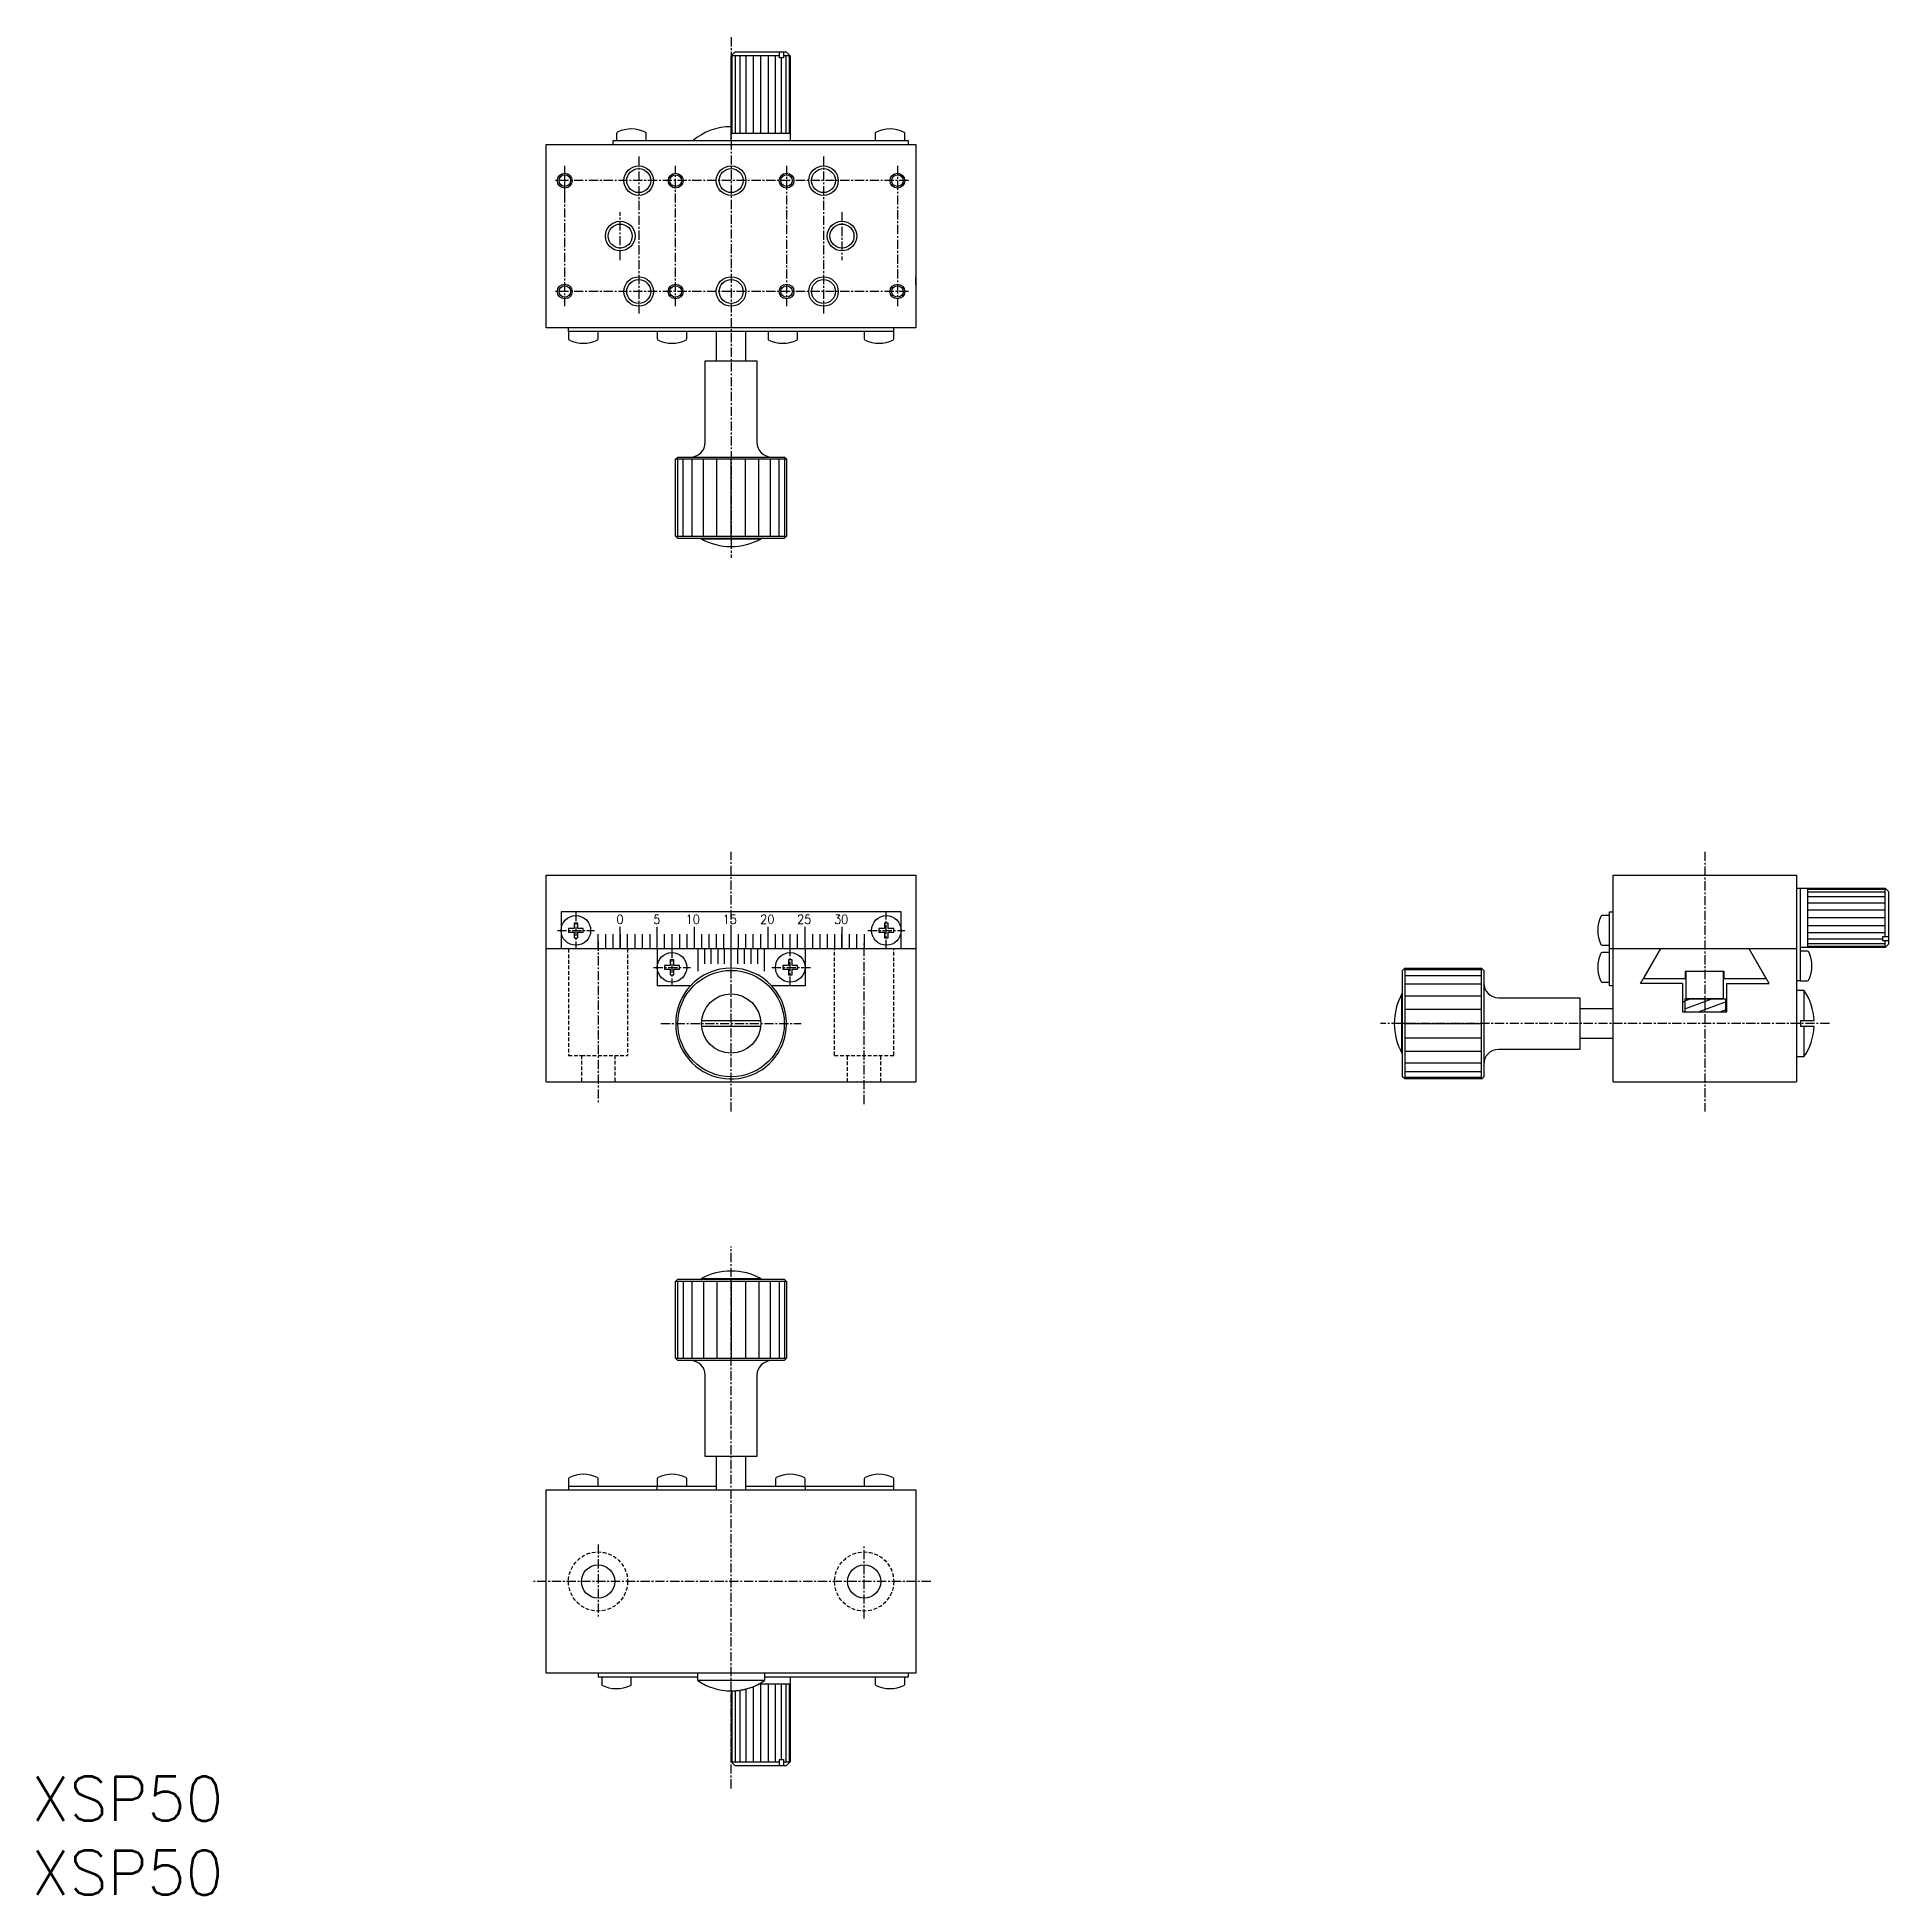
# Model space of a CAD drawing. Extents: x -28 to 222, y 511 to 762.
import ezdxf

# ---------------------------------------------------------------- set-up
doc = ezdxf.new("R2010")
doc.units = 0
doc.linetypes.add('CENTER', pattern=[2, 1.25, -0.25, 0.25, -0.25])
doc.linetypes.add('DASHED', pattern=[0.75, 0.5, -0.25])
doc.layers.get('0').update_dxf_attribs({"linetype": 'CONTINUOUS'})
doc.layers.add('CENTER', color=1, linetype='CENTER')
doc.styles.get("Standard").update_dxf_attribs({"font": 'TXT', "bigfont": 'BIGFONT'})

msp = doc.modelspace()

# ---------------------------------------------------------------- linework, layer by layer
at = {"color": 7, "linetype": 'CONTINUOUS'}
for p, q in [((65.59, 759.36), (66.09, 759.86)), ((65.59, 747.86), (65.59, 759.36)), ((73.09, 759.86), (66.09, 759.86)), ((72.12, 759.06), (72.12, 759.86)), ((72.69, 759.86), (72.69, 759.06)), ((73.09, 759.86), (73.59, 759.36)), ((73.59, 759.36), (73.59, 747.86)), ((72.69, 759.06), (72.12, 759.06)), ((40.59, 747.36), (52.69, 747.36)), ((40.59, 722.56), (40.59, 747.36)), ((49.59, 747.86), (49.59, 747.36)), ((77.99, 747.86), (49.59, 747.86)), ((50.09, 748.78), (50.09, 747.86)), ((52.69, 747.36), (53.19, 747.36)), ((53.19, 747.36), (90.59, 747.36)), ((54.09, 747.86), (54.09, 748.85)), ((65.59, 748.86), (73.59, 748.86)), ((78.49, 747.86), (77.99, 747.86)), ((89.59, 747.86), (78.49, 747.86)), ((85.09, 748.85), (85.09, 747.86)), ((89.09, 747.86), (89.09, 748.85)), ((89.59, 747.36), (89.59, 747.86)), ((90.59, 747.36), (90.59, 736.96)), ((90.59, 736.96), (90.59, 732.96)), ((90.59, 732.96), (90.59, 722.56)), ((53.19, 722.56), (40.59, 722.56)), ((43.59, 722.06), (43.59, 722.56)), ((43.59, 722.06), (43.59, 721.07)), ((77.99, 722.06), (43.59, 722.06)), ((47.59, 721.07), (47.59, 722.06)), ((90.59, 722.56), (53.19, 722.56)), ((55.59, 722.06), (55.59, 721.07)), ((59.59, 721.07), (59.59, 722.06)), ((63.59, 722.06), (63.59, 718.06)), ((67.59, 718.06), (67.59, 722.06)), ((70.59, 722.06), (70.59, 721.07)), ((74.59, 721.07), (74.59, 722.06)), ((78.49, 722.06), (77.99, 722.06)), ((87.59, 722.06), (78.49, 722.06)), ((83.59, 722.06), (83.59, 721.07)), ((87.59, 722.06), (87.59, 722.56)), ((87.59, 721.07), (87.59, 722.06)), ((62.09, 707.06), (62.09, 718.06)), ((62.09, 718.06), (63.59, 718.06)), ((63.59, 718.06), (67.59, 718.06)), ((67.59, 718.06), (69.09, 718.06)), ((69.09, 718.06), (69.09, 707.06)), ((58.09, 704.76), (58.39, 705.06)), ((58.09, 694.36), (58.09, 704.76)), ((58.39, 705.06), (72.79, 705.06)), ((73.09, 704.76), (72.79, 705.06)), ((73.09, 704.76), (73.09, 694.36)), ((58.09, 694.36), (58.39, 694.06)), ((72.79, 694.06), (58.39, 694.06)), ((61.59, 693.96), (61.59, 694.06)), ((69.59, 693.96), (61.59, 693.96)), ((69.59, 694.06), (69.59, 693.96)), ((73.09, 694.36), (72.79, 694.06)), ((40.59, 636.51), (40.59, 648.51)), ((40.59, 648.51), (90.59, 648.51)), ((90.59, 648.51), (90.59, 620.51)), ((184.92, 630.41), (184.92, 648.51)), ((184.92, 648.51), (202.57, 648.51)), ((202.57, 648.51), (209.72, 648.51)), ((209.72, 648.51), (209.72, 620.51)), ((209.72, 646.71), (221.72, 646.71)), ((210.22, 646.71), (210.22, 634.21)), ((211.22, 646.71), (211.22, 638.71)), ((221.72, 646.71), (222.22, 646.21)), ((222.22, 639.21), (222.22, 646.21)), ((88.59, 643.51), (42.59, 643.51)), ((42.59, 643.51), (42.59, 638.51)), ((88.59, 638.51), (88.59, 643.51)), ((184.42, 643.51), (184.92, 643.51)), ((184.42, 633.51), (184.42, 643.51)), ((184.92, 631.41), (184.92, 645.51)), ((44.34, 641.26), (43.59, 641.26)), ((43.59, 641.26), (43.59, 640.76)), ((44.84, 642.01), (44.34, 642.01)), ((44.34, 642.01), (44.34, 641.26)), ((44.84, 641.26), (44.84, 642.01)), ((45.59, 641.26), (44.84, 641.26)), ((45.59, 640.76), (45.59, 641.26)), ((86.34, 641.26), (85.59, 641.26)), ((85.59, 641.26), (85.59, 640.76)), ((86.84, 642.01), (86.34, 642.01)), ((86.34, 642.01), (86.34, 641.26)), ((86.84, 641.26), (86.84, 642.01)), ((87.59, 641.26), (86.84, 641.26)), ((87.59, 640.76), (87.59, 641.26)), ((184.42, 643.01), (183.43, 643.01)), ((43.84, 638.51), (40.59, 638.51)), ((79.84, 638.51), (40.59, 638.51)), ((43.59, 640.76), (44.34, 640.76)), ((51.34, 638.51), (43.84, 638.51)), ((44.34, 640.76), (44.34, 640.01)), ((44.34, 640.01), (44.84, 640.01)), ((44.34, 640.01), (44.84, 640.01)), ((44.84, 640.01), (44.84, 640.76)), ((44.84, 640.76), (45.59, 640.76)), ((55.59, 638.51), (55.59, 633.51)), ((75.59, 638.51), (75.59, 633.51)), ((87.34, 638.51), (79.84, 638.51)), ((85.59, 640.76), (86.34, 640.76)), ((86.34, 640.76), (86.34, 640.01)), ((86.34, 640.01), (86.84, 640.01)), ((86.84, 640.01), (86.84, 640.76)), ((86.84, 640.76), (87.59, 640.76)), ((90.59, 638.51), (87.34, 638.51)), ((183.43, 639.01), (184.42, 639.01)), ((186.07, 638.51), (184.42, 638.51)), ((193.57, 638.51), (186.07, 638.51)), ((188.61, 633.81), (191.32, 638.51)), ((191.32, 638.51), (189.01, 634.51)), ((201.07, 638.51), (193.57, 638.51)), ((208.57, 638.51), (201.07, 638.51)), ((206.04, 633.81), (203.32, 638.51)), ((205.63, 634.51), (203.32, 638.51)), ((209.72, 638.51), (208.57, 638.51)), ((221.72, 638.71), (210.22, 638.71)), ((221.42, 639.62), (221.42, 640.18)), ((221.42, 640.18), (222.22, 640.18)), ((222.22, 639.62), (221.42, 639.62)), ((222.22, 639.21), (221.72, 638.71)), ((40.59, 620.51), (40.59, 636.51)), ((57.34, 636.26), (56.59, 636.26)), ((56.59, 636.26), (56.59, 635.76)), ((57.84, 637.01), (57.34, 637.01)), ((57.34, 637.01), (57.34, 636.26)), ((57.84, 636.26), (57.84, 637.01)), ((58.59, 636.26), (57.84, 636.26)), ((58.59, 635.76), (58.59, 636.26)), ((72.59, 636.26), (72.59, 635.76)), ((73.34, 636.26), (72.59, 636.26)), ((73.34, 637.01), (73.34, 636.26)), ((73.84, 637.01), (73.34, 637.01)), ((73.84, 636.26), (73.84, 637.01)), ((74.59, 636.26), (73.84, 636.26)), ((74.59, 635.76), (74.59, 636.26)), ((184.42, 638.01), (183.43, 638.01)), ((211.21, 638.21), (210.22, 638.21)), ((60.09, 633.51), (55.59, 633.51)), ((56.59, 635.76), (57.34, 635.76)), ((57.34, 635.76), (57.34, 635.01)), ((57.34, 635.01), (57.84, 635.01)), ((57.84, 635.01), (57.84, 635.76)), ((57.84, 635.76), (58.59, 635.76)), ((75.59, 633.51), (71.09, 633.51)), ((72.59, 635.76), (73.34, 635.76)), ((73.34, 635.76), (73.34, 635.01)), ((73.34, 635.01), (73.84, 635.01)), ((73.84, 635.76), (74.59, 635.76)), ((73.84, 635.01), (73.84, 635.76)), ((156.72, 635.91), (156.42, 635.61)), ((156.42, 621.21), (156.42, 635.61)), ((156.72, 635.91), (167.12, 635.91)), ((167.12, 635.91), (167.42, 635.61)), ((167.42, 635.61), (167.42, 621.21)), ((183.43, 634.01), (184.42, 634.01)), ((184.92, 633.51), (184.42, 633.51)), ((194.32, 633.81), (188.61, 633.81)), ((189.01, 634.51), (194.72, 634.51)), ((194.32, 633.81), (194.32, 630.01)), ((194.72, 635.51), (199.92, 635.51)), ((194.72, 634.51), (194.72, 635.51)), ((194.82, 631.74), (194.82, 635.51)), ((199.82, 635.51), (199.82, 631.74)), ((199.92, 635.51), (199.92, 634.51)), ((199.92, 634.51), (205.63, 634.51)), ((200.32, 630.01), (200.32, 633.81)), ((200.32, 633.81), (206.04, 633.81)), ((210.22, 634.21), (209.72, 634.21)), ((210.22, 634.21), (211.21, 634.21)), ((156.32, 624.41), (156.32, 632.41)), ((156.32, 632.41), (156.42, 632.41)), ((169.42, 631.91), (180.42, 631.91)), ((180.42, 631.91), (180.42, 630.41)), ((184.92, 627.41), (184.92, 631.41)), ((194.32, 631.41), (194.62, 631.41)), ((194.62, 631.74), (200.12, 631.74)), ((194.62, 631.74), (194.62, 630.01)), ((194.82, 631.81), (199.82, 631.81)), ((200.12, 631.74), (200.12, 630.01)), ((209.72, 632.91), (210.74, 632.91)), ((210.74, 632.91), (210.74, 628.81)), ((61.61, 628.81), (69.57, 628.81)), ((180.42, 630.41), (180.42, 626.41)), ((184.92, 630.41), (180.42, 630.41)), ((184.92, 626.41), (184.92, 630.41)), ((194.32, 630.01), (200.32, 630.01)), ((210.32, 628.81), (212.11, 628.81)), ((210.32, 628.01), (210.32, 628.81)), ((69.57, 628.01), (61.61, 628.01)), ((180.42, 626.41), (180.42, 624.91)), ((184.92, 626.41), (180.42, 626.41)), ((184.92, 620.51), (184.92, 626.41)), ((212.11, 628.01), (210.32, 628.01)), ((210.74, 628.01), (210.74, 623.91)), ((156.42, 624.41), (156.32, 624.41)), ((180.42, 624.91), (169.42, 624.91)), ((210.74, 623.91), (209.72, 623.91)), ((156.72, 620.91), (156.42, 621.21)), ((167.12, 620.91), (156.72, 620.91)), ((167.12, 620.91), (167.42, 621.21)), ((40.59, 620.51), (45.34, 620.51)), ((40.59, 620.51), (45.34, 620.51)), ((45.34, 620.51), (45.59, 620.51)), ((45.34, 620.51), (49.84, 620.51)), ((45.59, 620.51), (45.99, 620.51)), ((45.99, 620.51), (49.19, 620.51)), ((49.19, 620.51), (49.59, 620.51)), ((49.59, 620.51), (53.19, 620.51)), ((53.19, 620.51), (77.99, 620.51)), ((77.99, 620.51), (81.34, 620.51)), ((81.34, 620.51), (85.84, 620.51)), ((81.34, 620.51), (85.84, 620.51)), ((81.59, 620.51), (85.19, 620.51)), ((85.19, 620.51), (85.59, 620.51)), ((85.59, 620.51), (85.84, 620.51)), ((85.84, 620.51), (90.59, 620.51)), ((184.92, 620.51), (209.72, 620.51)), ((184.92, 620.51), (187.57, 620.51)), ((187.57, 620.51), (192.07, 620.51)), ((192.07, 620.51), (202.57, 620.51)), ((202.57, 620.51), (207.07, 620.51)), ((207.07, 620.51), (209.72, 620.51)), ((58.09, 593.52), (58.39, 593.82)), ((58.09, 583.12), (58.09, 593.52)), ((58.39, 593.82), (72.79, 593.82)), ((61.59, 593.92), (69.59, 593.92)), ((61.59, 593.82), (61.59, 593.92)), ((69.59, 593.92), (69.59, 593.82)), ((73.09, 593.52), (72.79, 593.82)), ((73.09, 593.52), (73.09, 583.12)), ((58.09, 583.12), (58.39, 582.82)), ((72.79, 582.82), (58.39, 582.82)), ((62.09, 569.82), (62.09, 580.82)), ((69.09, 580.82), (69.09, 569.82)), ((73.09, 583.12), (72.79, 582.82)), ((69.09, 569.82), (62.09, 569.82)), ((63.59, 569.82), (63.59, 565.32)), ((67.59, 565.32), (67.59, 569.82)), ((43.59, 566.81), (43.59, 565.82)), ((43.59, 566.81), (43.59, 565.82)), ((43.59, 565.82), (53.19, 565.82)), ((43.59, 565.82), (43.59, 565.32)), ((43.59, 565.82), (43.59, 565.32)), ((47.59, 565.82), (47.59, 566.81)), ((53.19, 565.82), (55.59, 565.82)), ((55.59, 566.81), (55.59, 565.82)), ((55.59, 565.32), (55.59, 565.82)), ((55.59, 565.82), (63.59, 565.82)), ((59.59, 565.82), (59.59, 566.81)), ((67.59, 565.82), (87.59, 565.82)), ((71.59, 566.81), (71.59, 565.82)), ((75.59, 565.82), (75.59, 566.81)), ((75.59, 565.82), (75.59, 565.32)), ((83.59, 566.81), (83.59, 565.82)), ((87.59, 565.82), (87.59, 566.81)), ((87.59, 565.32), (87.59, 565.82)), ((40.59, 565.32), (55.59, 565.32)), ((40.59, 540.52), (40.59, 565.32)), ((55.59, 565.32), (63.59, 565.32)), ((63.59, 565.32), (67.59, 565.32)), ((67.59, 565.32), (90.59, 565.32)), ((90.59, 565.32), (90.59, 540.52)), ((90.59, 540.52), (40.59, 540.52)), ((47.59, 540.51), (47.59, 540.02)), ((61.09, 539.51), (61.09, 540.52)), ((70.09, 540.52), (61.09, 540.52)), ((70.09, 540.52), (70.09, 539.51)), ((89.59, 540.02), (89.59, 540.52)), ((47.59, 540.02), (61.09, 540.02)), ((47.59, 540.02), (47.59, 540.01)), ((48.09, 540.01), (48.09, 538.9)), ((52.09, 539.02), (52.09, 540.01)), ((70.09, 539.51), (61.09, 539.51)), ((65.59, 538.12), (65.59, 528.52)), ((73.59, 539.02), (69.28, 539.02)), ((70.09, 540.02), (89.59, 540.02)), ((73.59, 540.02), (73.59, 528.52)), ((85.09, 540.02), (85.09, 539.03)), ((89.09, 539.03), (89.09, 540.02)), ((89.59, 540.02), (89.59, 540.02)), ((66.09, 528.02), (65.59, 528.52)), ((66.09, 528.02), (73.09, 528.02)), ((72.12, 528.02), (72.12, 528.82)), ((72.12, 528.82), (72.69, 528.82)), ((72.69, 528.82), (72.69, 528.02)), ((73.59, 528.52), (73.09, 528.02))]:
    msp.add_line(p, q, dxfattribs=at)
at = {"color": 3, "linetype": 'CONTINUOUS'}
for p, q in [((72.12, 759.36), (65.59, 759.36)), ((65.73, 748.86), (65.73, 759.36)), ((66.13, 759.36), (66.13, 748.86)), ((66.76, 759.36), (66.76, 748.86)), ((67.59, 759.36), (67.59, 748.86)), ((68.56, 759.36), (68.56, 748.86)), ((69.59, 748.86), (69.59, 759.36)), ((70.63, 748.86), (70.63, 759.36)), ((71.59, 748.86), (71.59, 759.36)), ((73.59, 759.36), (72.69, 759.36)), ((73.06, 748.86), (73.06, 759.36)), ((73.46, 759.36), (73.46, 748.86)), ((72.42, 748.86), (72.42, 759.06)), ((73.09, 704.76), (58.09, 704.76)), ((58.35, 704.76), (58.35, 694.36)), ((59.1, 694.36), (59.1, 704.76)), ((60.29, 704.76), (60.29, 694.36)), ((61.84, 694.36), (61.84, 704.76)), ((63.65, 694.36), (63.65, 704.76)), ((65.59, 694.36), (65.59, 704.76)), ((67.53, 694.36), (67.53, 704.76)), ((69.34, 694.36), (69.34, 704.76)), ((70.9, 694.36), (70.9, 704.76)), ((72.09, 694.36), (72.09, 704.76)), ((72.84, 694.36), (72.84, 704.76)), ((58.09, 694.36), (73.09, 694.36)), ((211.22, 646.58), (221.72, 646.58)), ((221.72, 646.18), (211.22, 646.18)), ((221.72, 640.18), (221.72, 646.71)), ((221.72, 645.54), (211.22, 645.54)), ((221.72, 644.71), (211.22, 644.71)), ((221.72, 643.75), (211.22, 643.75)), ((50.59, 638.51), (50.59, 641.51)), ((55.59, 638.51), (55.59, 641.51)), ((60.59, 641.51), (60.59, 638.51)), ((65.59, 636.01), (65.59, 641.51)), ((70.59, 638.51), (70.59, 641.51)), ((75.59, 638.51), (75.59, 641.51)), ((80.59, 641.51), (80.59, 638.51)), ((221.72, 642.71), (211.22, 642.71)), ((211.22, 641.68), (221.72, 641.68)), ((47.59, 638.51), (47.59, 640.51)), ((48.59, 640.51), (48.59, 638.51)), ((49.59, 640.51), (49.59, 638.51)), ((50.59, 640.51), (50.59, 638.51)), ((51.59, 638.51), (51.59, 640.51)), ((52.59, 638.51), (52.59, 640.51)), ((53.59, 638.51), (53.59, 640.51)), ((54.59, 640.51), (54.59, 638.51)), ((56.59, 638.51), (56.59, 640.51)), ((57.59, 640.51), (57.59, 638.51)), ((58.59, 640.51), (58.59, 638.51)), ((59.59, 640.51), (59.59, 638.51)), ((61.09, 638.51), (61.09, 635.51)), ((61.59, 640.51), (61.59, 638.51)), ((61.99, 638.51), (61.99, 636.51)), ((62.59, 640.51), (62.59, 638.51)), ((62.89, 636.51), (62.89, 638.51)), ((63.59, 640.51), (63.59, 638.51)), ((63.79, 638.51), (63.79, 636.51)), ((64.59, 638.51), (64.59, 640.51)), ((64.69, 636.51), (64.69, 638.51)), ((66.49, 636.51), (66.49, 638.51)), ((66.59, 638.51), (66.59, 640.51)), ((67.39, 636.51), (67.39, 638.51)), ((67.59, 638.51), (67.59, 640.51)), ((68.29, 636.51), (68.29, 638.51)), ((68.59, 638.51), (68.59, 640.51)), ((69.19, 636.51), (69.19, 638.51)), ((69.59, 638.51), (69.59, 640.51)), ((70.09, 635.51), (70.09, 638.51)), ((71.59, 638.51), (71.59, 640.51)), ((72.59, 638.51), (72.59, 640.51)), ((73.59, 638.51), (73.59, 640.51)), ((74.59, 638.51), (74.59, 640.51)), ((76.59, 640.51), (76.59, 638.51)), ((77.59, 640.51), (77.59, 638.51)), ((78.59, 640.51), (78.59, 638.51)), ((79.59, 640.51), (79.59, 638.51)), ((80.59, 638.51), (80.59, 640.51)), ((81.59, 638.51), (81.59, 640.51)), ((82.59, 638.51), (82.59, 640.51)), ((83.59, 640.51), (83.59, 638.51)), ((211.22, 640.71), (221.72, 640.71)), ((211.22, 639.89), (221.42, 639.89)), ((211.22, 639.25), (221.72, 639.25)), ((221.72, 638.85), (211.22, 638.85)), ((221.72, 638.71), (221.72, 639.62)), ((156.72, 635.91), (156.72, 620.91)), ((167.12, 635.66), (156.72, 635.66)), ((156.72, 634.91), (167.12, 634.91)), ((167.12, 633.72), (156.72, 633.72)), ((167.12, 620.91), (167.12, 635.91)), ((156.72, 632.16), (167.12, 632.16)), ((194.62, 630.41), (198.28, 631.74)), ((194.62, 631.47), (195.35, 631.74)), ((196.46, 630.01), (200.12, 631.35)), ((156.72, 630.36), (167.12, 630.36)), ((156.72, 628.41), (167.12, 628.41)), ((199.38, 630.01), (200.12, 630.28)), ((156.72, 626.47), (167.12, 626.47)), ((156.72, 624.66), (167.12, 624.66)), ((156.72, 623.11), (167.12, 623.11)), ((156.72, 621.92), (167.12, 621.92)), ((156.72, 621.17), (167.12, 621.17)), ((73.09, 593.52), (58.09, 593.52)), ((58.35, 593.52), (58.35, 583.12)), ((59.1, 593.52), (59.1, 583.12)), ((60.29, 593.52), (60.29, 583.12)), ((61.84, 593.52), (61.84, 583.12)), ((63.65, 593.52), (63.65, 583.12)), ((65.59, 593.52), (65.59, 583.12)), ((67.53, 593.52), (67.53, 583.12)), ((69.34, 593.52), (69.34, 583.12)), ((70.9, 583.12), (70.9, 593.52)), ((72.09, 593.52), (72.09, 583.12)), ((72.84, 583.12), (72.84, 593.52)), ((58.09, 583.12), (73.09, 583.12)), ((65.73, 528.52), (65.73, 538.12)), ((66.13, 538.14), (66.13, 528.52)), ((66.76, 538.21), (66.76, 528.52)), ((67.59, 538.38), (67.59, 534.92)), ((68.56, 538.69), (68.56, 528.52)), ((69.59, 528.52), (69.59, 539.02)), ((70.63, 528.52), (70.63, 539.02)), ((71.59, 528.52), (71.59, 539.02)), ((72.42, 528.82), (72.42, 539.02)), ((73.06, 528.52), (73.06, 539.02)), ((73.46, 539.02), (73.46, 528.52)), ((67.59, 534.92), (67.59, 528.52)), ((65.59, 528.52), (72.12, 528.52)), ((72.69, 528.52), (73.59, 528.52))]:
    msp.add_line(p, q, dxfattribs=at)
at = {"color": 3, "linetype": 'DASHED'}
for p, q in [((43.59, 638.51), (43.59, 624.11)), ((51.59, 638.51), (51.59, 624.11)), ((79.59, 624.11), (79.59, 638.51)), ((87.59, 624.11), (87.59, 638.51)), ((43.59, 624.11), (45.34, 624.11)), ((45.34, 624.11), (45.34, 620.51)), ((45.34, 624.11), (49.84, 624.11)), ((49.84, 624.11), (49.84, 620.51)), ((49.84, 624.11), (51.59, 624.11)), ((79.59, 624.11), (87.59, 624.11)), ((81.34, 620.51), (81.34, 624.11)), ((85.84, 620.51), (85.84, 624.11)), ((85.84, 620.51), (85.84, 624.11))]:
    msp.add_line(p, q, dxfattribs=at)
at = {"color": 3, "linetype": 'CONTINUOUS'}
for centre, radius in [((53.09, 742.46), 2), ((65.59, 742.46), 2), ((78.09, 742.46), 2), ((43.09, 742.46), 1), ((58.09, 742.46), 1), ((73.09, 742.46), 1), ((88.09, 742.46), 1), ((50.59, 734.96), 2), ((80.59, 734.96), 2), ((53.09, 727.46), 2), ((65.59, 727.46), 2), ((78.09, 727.46), 2), ((43.09, 727.46), 1), ((58.09, 727.46), 1), ((73.09, 727.46), 1), ((88.09, 727.46), 1), ((65.59, 628.41), 7.2), ((65.59, 628.41), 4)]:
    msp.add_circle(centre, radius, dxfattribs=at)
at = {"color": 7, "linetype": 'CONTINUOUS'}
for centre, radius in [((53.09, 742.46), 1.62), ((65.59, 742.46), 1.62), ((78.09, 742.46), 1.62), ((43.09, 742.46), 0.784), ((58.09, 742.46), 0.784), ((73.09, 742.46), 0.784), ((88.09, 742.46), 0.784), ((50.59, 734.96), 1.62), ((80.59, 734.96), 1.62), ((53.09, 727.46), 1.62), ((65.59, 727.46), 1.62), ((78.09, 727.46), 1.62), ((43.09, 727.46), 0.784), ((58.09, 727.46), 0.784), ((73.09, 727.46), 0.784), ((88.09, 727.46), 0.784), ((44.59, 641.01), 2), ((86.59, 641.01), 2), ((57.59, 636.01), 2), ((73.59, 636.01), 2), ((47.59, 552.92), 2.25), ((83.59, 552.92), 2.25)]:
    msp.add_circle(centre, radius, dxfattribs=at)
at = {"color": 3, "linetype": 'DASHED'}
for centre in [(47.59, 552.92), (83.59, 552.92)]:
    msp.add_circle(centre, 4, dxfattribs=at)
at = {"color": 7, "linetype": 'CONTINUOUS'}
for centre, radius, start, end in [((50.39, 748.78), 0.3, 114.7863, 180), ((52.09, 745.1), 4.35, 64.3284, 114.7863), ((53.89, 748.85), 0.2, 0, 64.3284), ((65.59, 741.76), 8, 90, 130.3149), ((85.29, 748.85), 0.2, 115.6716, 180), ((87.09, 745.1), 4.35, 64.3284, 115.6716), ((88.89, 748.85), 0.2, 0, 64.3284), ((43.79, 721.07), 0.2, 180, 244.3284), ((45.59, 724.81), 4.35, 244.3284, 295.6716), ((47.39, 721.07), 0.2, 295.6716, 0), ((55.79, 721.07), 0.2, 180, 244.3284), ((57.59, 724.81), 4.35, 244.3284, 295.6716), ((59.39, 721.07), 0.2, 295.6716, 0), ((70.79, 721.07), 0.2, 180, 244.3284), ((72.59, 724.81), 4.35, 244.3284, 295.6716), ((74.39, 721.07), 0.2, 295.6716, 0), ((83.79, 721.07), 0.2, 180, 244.3284), ((85.59, 724.81), 4.35, 244.3284, 295.6716), ((87.39, 721.07), 0.2, 295.6716, 0), ((60.09, 707.06), 2, 270, 0), ((71.09, 707.06), 2, 180, 270), ((65.59, 701.46), 8.5, 241.9275, 270), ((65.59, 701.46), 8.5, 270, 298.0725), ((187.18, 641.01), 4.35, 154.3284, 205.6716), ((183.43, 642.81), 0.2, 90, 154.3284), ((183.43, 639.21), 0.2, 205.6716, 270), ((187.18, 636.01), 4.35, 154.3284, 205.6716), ((183.43, 637.81), 0.2, 90, 154.3284), ((211.21, 638.01), 0.2, 25.6716, 90), ((207.47, 636.21), 4.35, 334.3284, 25.6716), ((65.59, 628.41), 7.5, 137.1564, 293.0739), ((65.59, 628.41), 7.5, 42.8436, 137.1564), ((65.59, 628.41), 7.5, 293.0739, 42.8436), ((169.42, 633.91), 2, 180, 270), ((183.43, 634.21), 0.2, 205.6716, 270), ((211.21, 634.41), 0.2, 270, 334.3284), ((163.82, 628.41), 8.5, 151.9275, 180), ((204.12, 628.41), 8, 2.866, 34.2289), ((163.82, 628.41), 8.5, 180, 208.0725), ((204.12, 628.41), 8, 325.7711, 357.134), ((169.42, 622.91), 2, 90, 180), ((65.59, 586.42), 8.5, 90, 118.0725), ((65.59, 586.42), 8.5, 61.9275, 90), ((60.09, 580.82), 2, 0, 90), ((71.09, 580.82), 2, 90, 180), ((43.79, 566.81), 0.2, 115.6716, 180), ((43.79, 566.81), 0.2, 115.6716, 180), ((45.59, 563.07), 4.35, 64.3284, 115.6716), ((47.39, 566.81), 0.2, 0, 64.3284), ((55.79, 566.81), 0.2, 115.6716, 180), ((57.59, 563.07), 4.35, 64.3284, 115.6716), ((59.39, 566.81), 0.2, 0, 64.3284), ((71.79, 566.81), 0.2, 115.6716, 180), ((73.59, 563.07), 4.35, 64.3284, 115.6716), ((75.39, 566.81), 0.2, 360, 64.3284), ((83.79, 566.81), 0.2, 115.6716, 180), ((85.59, 563.07), 4.35, 64.3284, 115.6716), ((87.39, 566.81), 0.2, 360, 64.3284), ((50.09, 542.77), 4.35, 242.6618, 295.6716), ((51.89, 539.02), 0.2, 295.6716, 0), ((65.59, 546.12), 8, 235.7711, 270), ((65.59, 546.12), 8, 270, 270.9762), ((65.59, 546.12), 8, 270.9762, 272.866), ((65.59, 546.12), 8, 272.866, 304.2289), ((65.59, 546.12), 8, 272.866, 273.841), ((65.59, 546.12), 8, 273.841, 278.4211), ((65.59, 546.12), 8, 278.4211, 284.4775), ((65.59, 546.12), 8, 284.4775, 291.752), ((65.59, 546.12), 8, 291.752, 297.4392), ((65.59, 546.12), 8, 297.4392, 304.2289), ((85.29, 539.03), 0.2, 180, 244.3284), ((87.09, 542.78), 4.35, 244.3284, 295.6716), ((88.89, 539.03), 0.2, 295.6716, 0)]:
    msp.add_arc(centre, radius, start, end, dxfattribs=at)
at = {"layer": 'CENTER', "color": 1, "linetype": 'CENTER'}
for p, q in [((65.59, 761.87), (65.59, 691.44)), ((43.09, 725.46), (43.09, 744.46)), ((43.09, 740.46), (43.09, 744.46)), ((53.09, 745.71), (53.09, 724.21)), ((58.09, 725.46), (58.09, 744.46)), ((73.09, 744.46), (73.09, 725.46)), ((78.09, 745.71), (78.09, 724.21)), ((88.09, 744.46), (88.09, 725.46)), ((89.59, 742.46), (41.59, 742.46)), ((50.59, 731.71), (50.59, 738.21)), ((80.59, 738.21), (80.59, 731.71)), ((90.59, 728.34), (90.59, 729.34)), ((89.59, 727.46), (41.59, 727.46)), ((65.59, 616.51), (65.59, 651.66)), ((197.32, 651.66), (197.32, 616.51)), ((44.59, 643.51), (44.59, 638.51)), ((86.59, 638.51), (86.59, 643.51)), ((42.09, 641.01), (47.09, 641.01)), ((84.09, 641.01), (89.09, 641.01)), ((47.59, 639.51), (47.59, 617.51)), ((57.59, 638.51), (57.59, 633.51)), ((73.59, 633.51), (73.59, 638.51)), ((83.59, 617.51), (83.59, 639.51)), ((55.09, 636.01), (60.09, 636.01)), ((71.09, 636.01), (76.59, 636.01)), ((56.09, 628.41), (75.09, 628.41)), ((214.18, 628.41), (153.45, 628.41)), ((53.19, 620.51), (77.99, 620.51)), ((65.59, 538.12), (65.59, 598.26)), ((47.59, 557.92), (47.59, 547.92)), ((83.59, 547.92), (83.59, 557.92)), ((92.59, 552.92), (38.59, 552.92)), ((65.59, 528.52), (65.59, 538.12)), ((65.59, 524.92), (65.59, 528.52))]:
    msp.add_line(p, q, dxfattribs=at)

# ---------------------------------------------------------------- texts
at = {"color": 3, "linetype": 'CONTINUOUS', "width": 0.9}
for s, p in [('0', (50.06, 641.89)), ('5', (55.06, 641.89)), ('10', (59.44, 641.89)), ('15', (64.44, 641.89)), ('20', (69.52, 641.89)), ('25', (74.52, 641.89)), ('30', (79.52, 641.89))]:
    msp.add_text(s, height=1.25, dxfattribs=at).set_placement(p)
at = {"color": 7, "linetype": 'CONTINUOUS'}
for p in [(-29.07, 520.52), (-29.07, 510.52)]:
    msp.add_text('XSP50', height=6, dxfattribs=at).set_placement(p)

doc.saveas('drawing.dxf')
